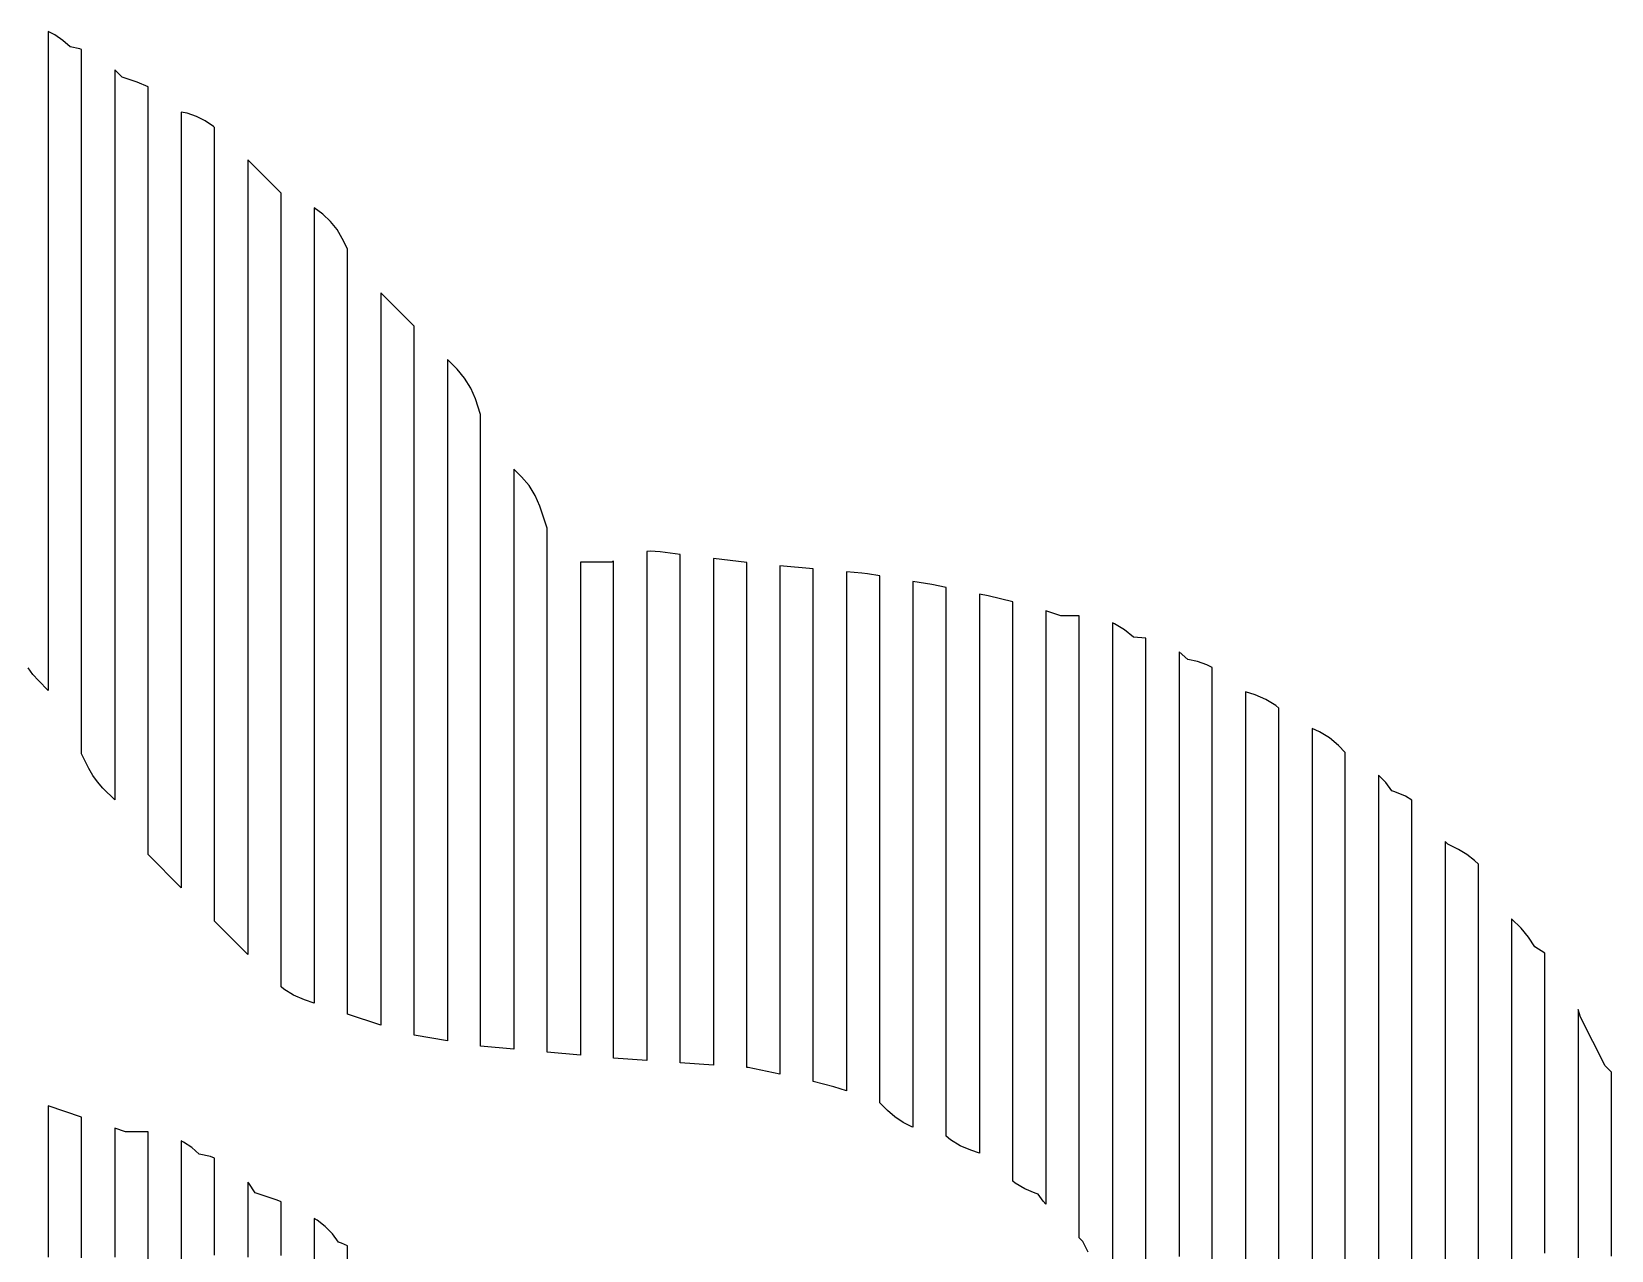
# Model space of a CAD drawing. Header units: millimetres. Extents: x -6 to 1890, y -8 to 898.
# Drawn here: x 1299.6 to 1489.6, y 435.6 to 582.2 of the extents above; entities that cross this region are included whole.
import ezdxf

# ---------------------------------------------------------------- set-up
doc = ezdxf.new("R2010")
doc.units = ezdxf.units.MM
doc.layers.add('PASSADAS_COMPLETAS', color=1, linetype='CONTINUOUS')
doc.layers.add('PECAS_2D', color=3, linetype='CONTINUOUS')

msp = doc.modelspace()

# ---------------------------------------------------------------- linework, layer by layer
at = {"layer": 'PASSADAS_COMPLETAS'}
for points in [[(1426.657, 435.416), (1426.025, 436.681), (1425.578, 437.127), (1425.578, 444.865), (1425.578, 446.155), (1425.578, 447.444), (1425.578, 448.734), (1425.578, 450.023), (1425.578, 451.313), (1425.578, 452.603), (1425.578, 490.001), (1425.578, 491.29), (1425.578, 492.58), (1425.578, 493.87), (1425.578, 495.159), (1425.578, 496.449), (1425.578, 497.738), (1425.578, 499.028), (1425.578, 500.318), (1425.578, 501.607), (1425.578, 502.897), (1425.578, 504.186), (1425.578, 505.476), (1425.578, 506.766), (1425.578, 511.924), (1423.347, 511.924), (1421.578, 512.514), (1421.578, 508.622), (1421.578, 507.325), (1421.578, 506.027), (1421.578, 504.73), (1421.578, 503.433), (1421.578, 502.135), (1421.578, 500.838), (1421.578, 499.541), (1421.578, 498.244), (1421.578, 496.947), (1421.578, 495.649), (1421.578, 494.352), (1421.578, 493.055), (1421.578, 491.757), (1421.578, 490.46), (1421.578, 455.434), (1421.578, 454.137), (1421.578, 452.84), (1421.578, 451.543), (1421.578, 450.245), (1421.578, 448.948), (1421.578, 447.651), (1421.578, 441.165), (1421.231, 441.552), (1420.65, 442.365), (1420.285, 442.487), (1419.038, 443.008), (1417.863, 443.722), (1417.578, 443.961), (1417.578, 450.409), (1417.578, 451.699), (1417.578, 452.988), (1417.578, 454.278), (1417.578, 455.567), (1417.578, 456.857), (1417.578, 492.966), (1417.578, 494.256), (1417.578, 495.546), (1417.578, 496.835), (1417.578, 498.125), (1417.578, 499.414), (1417.578, 500.704), (1417.578, 501.994), (1417.578, 503.283), (1417.578, 504.573), (1417.578, 505.862), (1417.578, 507.152), (1417.578, 508.442), (1417.578, 509.731), (1417.578, 513.6), (1414.606, 514.333), (1413.578, 514.538), (1413.578, 510.659), (1413.578, 509.367), (1413.578, 508.074), (1413.578, 506.781), (1413.578, 505.488), (1413.578, 504.195), (1413.578, 502.902), (1413.578, 501.609), (1413.578, 500.316), (1413.578, 499.023), (1413.578, 497.73), (1413.578, 496.438), (1413.578, 495.145), (1413.578, 493.852), (1413.578, 460.236), (1413.578, 457.651), (1413.578, 456.358), (1413.578, 455.065), (1413.578, 453.772), (1413.578, 452.479), (1413.578, 447.307), (1412.529, 447.657), (1411.271, 448.184), (1410.099, 448.898), (1409.578, 449.335), (1409.578, 453.218), (1409.578, 454.512), (1409.578, 455.806), (1409.578, 457.1), (1409.578, 458.394), (1409.578, 460.983), (1409.578, 494.631), (1409.578, 495.926), (1409.578, 497.22), (1409.578, 498.514), (1409.578, 499.808), (1409.578, 501.102), (1409.578, 502.396), (1409.578, 503.691), (1409.578, 504.985), (1409.578, 506.279), (1409.578, 507.573), (1409.578, 508.867), (1409.578, 510.161), (1409.578, 511.456), (1409.578, 515.338), (1407.855, 515.678), (1405.578, 516.057), (1405.578, 512.197), (1405.578, 510.91), (1405.578, 509.623), (1405.578, 508.336), (1405.578, 507.05), (1405.578, 505.763), (1405.578, 504.476), (1405.578, 503.189), (1405.578, 501.902), (1405.578, 500.615), (1405.578, 499.328), (1405.578, 498.042), (1405.578, 496.755), (1405.578, 495.468), (1405.578, 462.01), (1405.578, 460.723), (1405.578, 459.436), (1405.578, 458.15), (1405.578, 456.863), (1405.578, 455.576), (1405.578, 450.428), (1405.461, 450.468), (1404.382, 451.001), (1403.391, 451.666), (1402.509, 452.441), (1401.578, 453.372), (1401.578, 457.25), (1401.578, 458.543), (1401.578, 459.836), (1401.578, 461.129), (1401.578, 462.422), (1401.578, 463.715), (1401.578, 496.038), (1401.578, 497.331), (1401.578, 498.623), (1401.578, 499.916), (1401.578, 501.209), (1401.578, 502.502), (1401.578, 503.795), (1401.578, 505.088), (1401.578, 506.381), (1401.578, 507.674), (1401.578, 508.967), (1401.578, 510.26), (1401.578, 511.552), (1401.578, 512.845), (1401.578, 516.724), (1400.099, 516.971), (1399.427, 517.057), (1397.578, 517.225), (1397.578, 513.323), (1397.578, 512.023), (1397.578, 510.722), (1397.578, 509.421), (1397.578, 508.121), (1397.578, 506.82), (1397.578, 505.52), (1397.578, 504.219), (1397.578, 502.918), (1397.578, 501.618), (1397.578, 500.317), (1397.578, 499.016), (1397.578, 497.716), (1397.578, 465.2), (1397.578, 463.899), (1397.578, 462.599), (1397.578, 461.298), (1397.578, 459.998), (1397.578, 458.697), (1397.578, 454.795), (1396.057, 455.302), (1393.578, 455.922), (1393.578, 459.776), (1393.578, 461.061), (1393.578, 462.345), (1393.578, 463.63), (1393.578, 464.915), (1393.578, 466.2), (1393.578, 497.033), (1393.578, 498.318), (1393.578, 499.603), (1393.578, 500.887), (1393.578, 502.172), (1393.578, 503.457), (1393.578, 504.741), (1393.578, 506.026), (1393.578, 507.311), (1393.578, 508.596), (1393.578, 509.88), (1393.578, 511.165), (1393.578, 512.45), (1393.578, 513.735), (1393.578, 517.589), (1389.578, 517.952), (1389.578, 514.051), (1389.578, 512.75), (1389.578, 511.45), (1389.578, 510.149), (1389.578, 508.849), (1389.578, 507.548), (1389.578, 506.248), (1389.578, 504.947), (1389.578, 503.647), (1389.578, 502.346), (1389.578, 501.046), (1389.578, 499.745), (1389.578, 498.445), (1389.578, 497.144), (1389.578, 465.932), (1389.578, 464.632), (1389.578, 463.331), (1389.578, 462.031), (1389.578, 460.73), (1389.578, 456.829), (1385.748, 457.595), (1385.578, 457.607), (1385.578, 461.482), (1385.578, 462.774), (1385.578, 464.065), (1385.578, 465.357), (1385.578, 466.649), (1385.578, 467.941), (1385.578, 498.941), (1385.578, 500.233), (1385.578, 501.524), (1385.578, 502.816), (1385.578, 504.108), (1385.578, 505.399), (1385.578, 506.691), (1385.578, 507.983), (1385.578, 509.274), (1385.578, 510.566), (1385.578, 511.858), (1385.578, 513.149), (1385.578, 514.441), (1385.578, 518.316), (1381.578, 518.809), (1381.578, 513.624), (1381.578, 512.328), (1381.578, 511.032), (1381.578, 509.736), (1381.578, 508.44), (1381.578, 507.144), (1381.578, 505.848), (1381.578, 504.552), (1381.578, 503.256), (1381.578, 501.96), (1381.578, 500.663), (1381.578, 499.367), (1381.578, 468.261), (1381.578, 466.965), (1381.578, 465.669), (1381.578, 464.373), (1381.578, 463.077), (1381.578, 461.781), (1381.578, 457.893), (1377.578, 458.179), (1377.578, 462.08), (1377.578, 463.381), (1377.578, 464.682), (1377.578, 465.982), (1377.578, 467.283), (1377.578, 498.498), (1377.578, 499.799), (1377.578, 501.1), (1377.578, 502.4), (1377.578, 503.701), (1377.578, 505.002), (1377.578, 506.302), (1377.578, 507.603), (1377.578, 508.904), (1377.578, 510.204), (1377.578, 511.505), (1377.578, 512.805), (1377.578, 514.106), (1377.578, 519.309), (1375.172, 519.609), (1373.977, 519.679), (1373.578, 519.65), (1373.578, 514.443), (1373.578, 513.141), (1373.578, 511.839), (1373.578, 510.537), (1373.578, 509.235), (1373.578, 507.933), (1373.578, 506.632), (1373.578, 505.33), (1373.578, 504.028), (1373.578, 502.726), (1373.578, 501.424), (1373.578, 500.123), (1373.578, 498.821), (1373.578, 467.577), (1373.578, 466.275), (1373.578, 464.973), (1373.578, 463.672), (1373.578, 462.37), (1373.578, 461.068), (1373.578, 458.464), (1369.578, 458.75), (1369.578, 461.348), (1369.578, 462.646), (1369.578, 463.945), (1369.578, 465.244), (1369.578, 466.543), (1369.578, 469.14), (1369.578, 499.013), (1369.578, 500.311), (1369.578, 501.61), (1369.578, 502.909), (1369.578, 504.208), (1369.578, 505.507), (1369.578, 506.805), (1369.578, 508.104), (1369.578, 509.403), (1369.578, 510.702), (1369.578, 512), (1369.578, 513.299), (1369.578, 514.598), (1369.578, 518.495), (1369.368, 518.387), (1365.578, 518.387), (1365.578, 514.52), (1365.578, 513.23), (1365.578, 511.941), (1365.578, 510.652), (1365.578, 509.363), (1365.578, 508.074), (1365.578, 506.785), (1365.578, 505.495), (1365.578, 504.206), (1365.578, 502.917), (1365.578, 501.628), (1365.578, 500.339), (1365.578, 499.05), (1365.578, 469.399), (1365.578, 468.11), (1365.578, 466.82), (1365.578, 465.531), (1365.578, 464.242), (1365.578, 462.953), (1365.578, 459.086), (1361.578, 459.449), (1361.578, 463.307), (1361.578, 464.593), (1361.578, 465.879), (1361.578, 467.165), (1361.578, 468.451), (1361.578, 499.315), (1361.578, 500.601), (1361.578, 501.887), (1361.578, 503.173), (1361.578, 504.459), (1361.578, 505.745), (1361.578, 507.031), (1361.578, 508.317), (1361.578, 509.603), (1361.578, 510.889), (1361.578, 512.175), (1361.578, 513.461), (1361.578, 514.747), (1361.578, 522.463), (1360.702, 525.091), (1360.157, 526.383), (1359.416, 527.583), (1358.504, 528.648), (1357.578, 529.573), (1357.578, 521.822), (1357.578, 520.53), (1357.578, 519.239), (1357.578, 517.947), (1357.578, 516.655), (1357.578, 515.363), (1357.578, 514.071), (1357.578, 512.779), (1357.578, 510.195), (1357.578, 506.32), (1357.578, 505.028), (1357.578, 503.736), (1357.578, 502.444), (1357.578, 501.152), (1357.578, 499.861), (1357.578, 498.569), (1357.578, 468.856), (1357.578, 467.564), (1357.578, 466.272), (1357.578, 464.98), (1357.578, 463.688), (1357.578, 462.397), (1357.578, 459.813), (1353.578, 460.186), (1353.578, 464.047), (1353.578, 465.334), (1353.578, 466.621), (1353.578, 467.908), (1353.578, 469.195), (1353.578, 470.482), (1353.578, 503.946), (1353.578, 505.233), (1353.578, 506.52), (1353.578, 507.807), (1353.578, 509.094), (1353.578, 510.381), (1353.578, 511.668), (1353.578, 512.955), (1353.578, 514.242), (1353.578, 515.529), (1353.578, 516.816), (1353.578, 518.103), (1353.578, 519.39), (1353.578, 520.677), (1353.578, 521.964), (1353.578, 523.251), (1353.578, 524.538), (1353.578, 525.825), (1353.578, 527.112), (1353.578, 528.4), (1353.578, 529.687), (1353.578, 536.122), (1352.946, 538.017), (1352.402, 539.309), (1351.66, 540.509), (1350.748, 541.574), (1349.578, 542.744), (1349.578, 536.243), (1349.578, 534.943), (1349.578, 533.643), (1349.578, 532.343), (1349.578, 531.043), (1349.578, 529.743), (1349.578, 528.443), (1349.578, 527.143), (1349.578, 525.842), (1349.578, 524.542), (1349.578, 523.242), (1349.578, 521.942), (1349.578, 520.642), (1349.578, 519.342), (1349.578, 518.042), (1349.578, 516.742), (1349.578, 515.441), (1349.578, 514.141), (1349.578, 512.841), (1349.578, 511.541), (1349.578, 469.937), (1349.578, 468.637), (1349.578, 467.337), (1349.578, 466.037), (1349.578, 464.737), (1349.578, 460.837), (1345.578, 461.503), (1345.578, 465.378), (1345.578, 466.669), (1345.578, 467.961), (1345.578, 469.252), (1345.578, 470.544), (1345.578, 471.835), (1345.578, 518.33), (1345.578, 519.622), (1345.578, 520.913), (1345.578, 522.205), (1345.578, 524.788), (1345.578, 526.079), (1345.578, 527.371), (1345.578, 528.663), (1345.578, 529.954), (1345.578, 531.246), (1345.578, 532.537), (1345.578, 533.829), (1345.578, 535.12), (1345.578, 536.412), (1345.578, 537.703), (1345.578, 538.995), (1345.578, 540.286), (1345.578, 541.578), (1345.578, 546.744), (1341.578, 550.744), (1341.578, 546.859), (1341.578, 545.564), (1341.578, 544.269), (1341.578, 542.974), (1341.578, 541.68), (1341.578, 540.385), (1341.578, 539.09), (1341.578, 537.795), (1341.578, 536.5), (1341.578, 535.205), (1341.578, 533.91), (1341.578, 532.615), (1341.578, 531.32), (1341.578, 530.025), (1341.578, 528.73), (1341.578, 527.435), (1341.578, 526.141), (1341.578, 524.846), (1341.578, 473.049), (1341.578, 471.754), (1341.578, 470.459), (1341.578, 469.165), (1341.578, 467.87), (1341.578, 466.575), (1341.578, 462.69), (1337.578, 464.023), (1337.578, 467.911), (1337.578, 469.207), (1337.578, 470.503), (1337.578, 471.799), (1337.578, 473.095), (1337.578, 474.391), (1337.578, 475.687), (1337.578, 531.413), (1337.578, 532.709), (1337.578, 534.005), (1337.578, 535.301), (1337.578, 536.597), (1337.578, 537.893), (1337.578, 539.189), (1337.578, 540.485), (1337.578, 541.781), (1337.578, 543.077), (1337.578, 544.373), (1337.578, 545.669), (1337.578, 546.965), (1337.578, 548.261), (1337.578, 549.557), (1337.578, 550.853), (1337.578, 556.036), (1336.941, 557.305), (1336.32, 558.362), (1335.543, 559.348), (1334.624, 560.23), (1333.578, 560.981), (1333.578, 554.52), (1333.578, 553.228), (1333.578, 551.936), (1333.578, 550.643), (1333.578, 549.351), (1333.578, 548.059), (1333.578, 546.767), (1333.578, 545.474), (1333.578, 544.182), (1333.578, 542.89), (1333.578, 541.598), (1333.578, 540.306), (1333.578, 539.013), (1333.578, 537.721), (1333.578, 536.429), (1333.578, 535.137), (1333.578, 478.279), (1333.578, 476.987), (1333.578, 475.694), (1333.578, 474.402), (1333.578, 473.11), (1333.578, 471.818), (1333.578, 470.526), (1333.578, 465.357), (1332.387, 465.754), (1331.095, 466.298), (1329.895, 467.04), (1329.578, 467.311), (1329.578, 473.76), (1329.578, 475.049), (1329.578, 476.339), (1329.578, 477.629), (1329.578, 478.918), (1329.578, 480.208), (1329.578, 481.497), (1329.578, 540.82), (1329.578, 542.11), (1329.578, 543.399), (1329.578, 544.689), (1329.578, 545.979), (1329.578, 547.268), (1329.578, 548.558), (1329.578, 549.848), (1329.578, 551.137), (1329.578, 552.427), (1329.578, 553.716), (1329.578, 555.006), (1329.578, 556.296), (1329.578, 557.585), (1329.578, 558.875), (1329.578, 562.744), (1325.578, 566.744), (1325.578, 561.58), (1325.578, 560.289), (1325.578, 558.997), (1325.578, 557.706), (1325.578, 556.415), (1325.578, 555.124), (1325.578, 553.833), (1325.578, 552.542), (1325.578, 551.251), (1325.578, 549.96), (1325.578, 548.669), (1325.578, 547.378), (1325.578, 546.087), (1325.578, 544.796), (1325.578, 485.406), (1325.578, 484.115), (1325.578, 482.824), (1325.578, 481.533), (1325.578, 480.242), (1325.578, 478.951), (1325.578, 477.66), (1325.578, 471.204), (1321.578, 475.204), (1321.578, 481.654), (1321.578, 482.944), (1321.578, 484.233), (1321.578, 485.523), (1321.578, 486.813), (1321.578, 488.103), (1321.578, 489.393), (1321.578, 490.683), (1321.578, 546.148), (1321.578, 547.438), (1321.578, 548.728), (1321.578, 550.018), (1321.578, 551.307), (1321.578, 552.597), (1321.578, 553.887), (1321.578, 555.177), (1321.578, 556.467), (1321.578, 557.757), (1321.578, 559.047), (1321.578, 560.337), (1321.578, 561.626), (1321.578, 562.916), (1321.578, 564.206), (1321.578, 565.496), (1321.578, 570.656), (1321.437, 570.78), (1320.46, 571.438), (1319.402, 571.966), (1318.289, 572.351), (1317.578, 572.498), (1317.578, 567.315), (1317.578, 566.02), (1317.578, 564.724), (1317.578, 563.428), (1317.578, 562.132), (1317.578, 560.837), (1317.578, 559.541), (1317.578, 558.245), (1317.578, 556.949), (1317.578, 555.654), (1317.578, 554.358), (1317.578, 553.062), (1317.578, 551.766), (1317.578, 550.471), (1317.578, 497.345), (1317.578, 496.049), (1317.578, 493.457), (1317.578, 492.162), (1317.578, 489.57), (1317.578, 488.274), (1317.578, 486.979), (1317.578, 479.204), (1313.578, 483.204), (1313.578, 493.609), (1313.578, 494.909), (1313.578, 496.21), (1313.578, 497.511), (1313.578, 498.811), (1313.578, 500.112), (1313.578, 501.412), (1313.578, 502.713), (1313.578, 504.013), (1313.578, 553.435), (1313.578, 554.736), (1313.578, 556.036), (1313.578, 557.337), (1313.578, 558.637), (1313.578, 559.938), (1313.578, 561.239), (1313.578, 562.539), (1313.578, 563.84), (1313.578, 565.14), (1313.578, 566.441), (1313.578, 567.741), (1313.578, 569.042), (1313.578, 570.343), (1313.578, 575.545), (1312.29, 576.088), (1310.451, 576.701), (1309.578, 577.573), (1309.578, 572.41), (1309.578, 571.119), (1309.578, 569.828), (1309.578, 568.537), (1309.578, 567.246), (1309.578, 565.955), (1309.578, 564.664), (1309.578, 563.373), (1309.578, 562.082), (1309.578, 560.791), (1309.578, 559.5), (1309.578, 558.209), (1309.578, 556.918), (1309.578, 511.735), (1309.578, 509.154), (1309.578, 507.863), (1309.578, 506.572), (1309.578, 505.281), (1309.578, 503.99), (1309.578, 502.699), (1309.578, 501.408), (1309.578, 500.117), (1309.578, 489.789), (1308.149, 491.219), (1307.497, 491.944), (1306.926, 492.737), (1306.444, 493.584), (1305.578, 495.316), (1305.578, 505.742), (1305.578, 507.046), (1305.578, 508.349), (1305.578, 509.652), (1305.578, 510.956), (1305.578, 512.259), (1305.578, 513.562), (1305.578, 514.866), (1305.578, 559.179), (1305.578, 560.482), (1305.578, 561.786), (1305.578, 563.089), (1305.578, 564.392), (1305.578, 565.695), (1305.578, 566.999), (1305.578, 568.302), (1305.578, 569.605), (1305.578, 570.909), (1305.578, 572.212), (1305.578, 573.515), (1305.578, 574.819), (1305.578, 580.032), (1305.362, 580.107), (1304.214, 580.352), (1303.341, 581.12), (1302.364, 581.779), (1301.578, 582.171), (1301.578, 576.976), (1301.578, 575.678), (1301.578, 574.379), (1301.578, 573.081), (1301.578, 571.782), (1301.578, 570.484), (1301.578, 569.185), (1301.578, 567.887), (1301.578, 566.588), (1301.578, 565.29), (1301.578, 563.991), (1301.578, 562.693), (1301.578, 521.139), (1301.578, 519.841), (1301.578, 518.542), (1301.578, 517.244), (1301.578, 515.945), (1301.578, 514.647), (1301.578, 513.348), (1301.578, 512.05), (1301.578, 502.96), (1300.393, 504.145), (1299.742, 504.87), (1299.17, 505.663)], [(1433.578, 424.159), (1433.578, 435.76), (1433.578, 437.049), (1433.578, 438.338), (1433.578, 439.627), (1433.578, 440.916), (1433.578, 442.205), (1433.578, 443.494), (1433.578, 444.783), (1433.578, 446.072), (1433.578, 486.031), (1433.578, 487.32), (1433.578, 488.609), (1433.578, 489.898), (1433.578, 491.187), (1433.578, 492.476), (1433.578, 493.765), (1433.578, 495.054), (1433.578, 496.343), (1433.578, 497.632), (1433.578, 498.921), (1433.578, 500.21), (1433.578, 501.499), (1433.578, 502.788), (1433.578, 504.077), (1433.578, 509.233), (1432.101, 509.339), (1431.036, 510.229), (1429.826, 510.959), (1429.578, 511.06), (1429.578, 505.865), (1429.578, 504.566), (1429.578, 503.267), (1429.578, 501.968), (1429.578, 500.67), (1429.578, 499.371), (1429.578, 498.072), (1429.578, 496.773), (1429.578, 495.475), (1429.578, 494.176), (1429.578, 492.877), (1429.578, 491.578), (1429.578, 490.28), (1429.578, 487.682), (1429.578, 450.018), (1429.578, 448.719), (1429.578, 447.42), (1429.578, 446.121), (1429.578, 444.822), (1429.578, 443.524), (1429.578, 442.225), (1429.578, 440.926), (1429.578, 431.835)], [(1441.578, 434.416), (1441.578, 437.009), (1441.578, 481.08), (1441.578, 482.376), (1441.578, 483.672), (1441.578, 484.969), (1441.578, 486.265), (1441.578, 487.561), (1441.578, 488.857), (1441.578, 490.153), (1441.578, 491.45), (1441.578, 492.746), (1441.578, 494.042), (1441.578, 495.338), (1441.578, 496.634), (1441.578, 497.931), (1441.578, 499.227), (1441.578, 500.523), (1441.578, 505.708), (1440.907, 506.043), (1439.794, 506.428), (1438.645, 506.673), (1437.578, 507.587), (1437.578, 502.394), (1437.578, 501.096), (1437.578, 499.798), (1437.578, 498.499), (1437.578, 497.201), (1437.578, 495.903), (1437.578, 494.605), (1437.578, 493.307), (1437.578, 492.008), (1437.578, 490.71), (1437.578, 489.412), (1437.578, 488.114), (1437.578, 486.816), (1437.578, 485.517), (1437.578, 484.219), (1437.578, 482.921), (1437.578, 438.782), (1437.578, 437.484), (1437.578, 436.186), (1437.578, 434.887)], [(1449.578, 409.296), (1449.578, 475.032), (1449.578, 476.321), (1449.578, 477.61), (1449.578, 478.899), (1449.578, 480.188), (1449.578, 481.477), (1449.578, 482.766), (1449.578, 484.055), (1449.578, 485.343), (1449.578, 486.632), (1449.578, 487.921), (1449.578, 489.21), (1449.578, 490.499), (1449.578, 491.788), (1449.578, 493.077), (1449.578, 494.366), (1449.578, 495.655), (1449.578, 500.811), (1449.214, 501.123), (1448.014, 501.864), (1446.722, 502.409), (1445.578, 502.79), (1445.578, 497.61), (1445.578, 495.021), (1445.578, 493.726), (1445.578, 492.431), (1445.578, 491.136), (1445.578, 489.841), (1445.578, 488.546), (1445.578, 487.251), (1445.578, 484.662), (1445.578, 483.367), (1445.578, 482.072), (1445.578, 480.777), (1445.578, 479.482), (1445.578, 478.187), (1445.578, 425.097)], [(1457.578, 389.6), (1457.578, 468.377), (1457.578, 469.668), (1457.578, 470.96), (1457.578, 472.251), (1457.578, 473.542), (1457.578, 474.834), (1457.578, 476.125), (1457.578, 477.417), (1457.578, 478.708), (1457.578, 480), (1457.578, 481.291), (1457.578, 482.582), (1457.578, 483.874), (1457.578, 485.165), (1457.578, 486.457), (1457.578, 487.748), (1457.578, 489.039), (1457.578, 490.331), (1457.578, 495.497), (1456.742, 496.333), (1455.677, 497.245), (1454.477, 497.986), (1453.578, 498.365), (1453.578, 493.193), (1453.578, 491.9), (1453.578, 490.607), (1453.578, 489.313), (1453.578, 488.02), (1453.578, 486.727), (1453.578, 485.434), (1453.578, 484.141), (1453.578, 482.848), (1453.578, 481.555), (1453.578, 480.262), (1453.578, 478.968), (1453.578, 477.675), (1453.578, 476.382), (1453.578, 475.089), (1453.578, 473.796), (1453.578, 472.503), (1453.578, 471.21), (1453.578, 397.502)], [(1465.578, 381.002), (1465.578, 459.98), (1465.578, 461.275), (1465.578, 462.57), (1465.578, 463.865), (1465.578, 465.159), (1465.578, 466.454), (1465.578, 467.749), (1465.578, 469.044), (1465.578, 470.338), (1465.578, 471.633), (1465.578, 472.928), (1465.578, 474.223), (1465.578, 475.517), (1465.578, 476.812), (1465.578, 478.107), (1465.578, 479.401), (1465.578, 480.696), (1465.578, 481.991), (1465.578, 483.286), (1465.578, 489.759), (1464.825, 490.227), (1463.526, 490.775), (1463.161, 490.897), (1462.436, 491.885), (1461.578, 492.772), (1461.578, 487.609), (1461.578, 486.318), (1461.578, 485.027), (1461.578, 483.737), (1461.578, 482.446), (1461.578, 481.155), (1461.578, 479.864), (1461.578, 478.573), (1461.578, 477.283), (1461.578, 475.992), (1461.578, 474.701), (1461.578, 473.41), (1461.578, 472.119), (1461.578, 470.828), (1461.578, 469.538), (1461.578, 468.247), (1461.578, 466.956), (1461.578, 465.665), (1461.578, 464.374), (1461.578, 384.343)], [(1473.578, 377.019), (1473.578, 448.339), (1473.578, 449.636), (1473.578, 450.933), (1473.578, 452.23), (1473.578, 453.526), (1473.578, 454.823), (1473.578, 456.12), (1473.578, 457.417), (1473.578, 458.713), (1473.578, 460.01), (1473.578, 461.307), (1473.578, 462.604), (1473.578, 463.9), (1473.578, 465.197), (1473.578, 466.494), (1473.578, 467.791), (1473.578, 469.087), (1473.578, 470.384), (1473.578, 471.681), (1473.578, 472.978), (1473.578, 474.274), (1473.578, 475.571), (1473.578, 482.055), (1473.115, 482.518), (1472.184, 483.234), (1471.181, 483.818), (1469.917, 484.451), (1469.578, 484.789), (1469.578, 479.632), (1469.578, 478.343), (1469.578, 477.053), (1469.578, 475.764), (1469.578, 474.475), (1469.578, 473.185), (1469.578, 471.896), (1469.578, 470.607), (1469.578, 469.318), (1469.578, 468.028), (1469.578, 466.739), (1469.578, 465.45), (1469.578, 464.16), (1469.578, 462.871), (1469.578, 461.582), (1469.578, 460.293), (1469.578, 459.003), (1469.578, 457.714), (1469.578, 456.425), (1469.578, 455.135), (1469.578, 379.067)], [(1481.578, 435.284), (1481.578, 436.573), (1481.578, 437.861), (1481.578, 439.149), (1481.578, 440.437), (1481.578, 441.725), (1481.578, 443.013), (1481.578, 444.301), (1481.578, 445.589), (1481.578, 446.877), (1481.578, 448.165), (1481.578, 449.453), (1481.578, 450.742), (1481.578, 452.03), (1481.578, 453.318), (1481.578, 454.606), (1481.578, 455.894), (1481.578, 457.182), (1481.578, 458.47), (1481.578, 459.758), (1481.578, 461.046), (1481.578, 462.334), (1481.578, 463.622), (1481.578, 471.351), (1480.356, 472.12), (1479.622, 473.302), (1478.716, 474.358), (1477.578, 475.497), (1477.578, 470.332), (1477.578, 469.041), (1477.578, 467.75), (1477.578, 466.459), (1477.578, 465.168), (1477.578, 463.877), (1477.578, 462.585), (1477.578, 461.294), (1477.578, 460.003), (1477.578, 458.712), (1477.578, 457.421), (1477.578, 456.13), (1477.578, 454.839), (1477.578, 453.548), (1477.578, 452.257), (1477.578, 450.966), (1477.578, 449.674), (1477.578, 448.383), (1477.578, 447.092), (1477.578, 445.801), (1477.578, 444.51), (1477.578, 443.219), (1477.578, 441.928), (1477.578, 440.637), (1477.578, 374.79)], [(1489.578, 434.932), (1489.578, 436.232), (1489.578, 437.532), (1489.578, 438.833), (1489.578, 440.133), (1489.578, 441.433), (1489.578, 442.733), (1489.578, 444.033), (1489.578, 445.333), (1489.578, 446.633), (1489.578, 457.034), (1488.809, 457.803), (1485.881, 463.659), (1485.578, 464.567), (1485.578, 456.786), (1485.578, 455.49), (1485.578, 454.193), (1485.578, 452.896), (1485.578, 451.599), (1485.578, 450.303), (1485.578, 449.006), (1485.578, 447.709), (1485.578, 446.413), (1485.578, 445.116), (1485.578, 443.819), (1485.578, 442.522), (1485.578, 441.226), (1485.578, 439.929), (1485.578, 438.632), (1485.578, 437.335), (1485.578, 436.039), (1485.578, 434.742)], [(1305.578, 434.745), (1305.578, 436.045), (1305.578, 437.346), (1305.578, 438.646), (1305.578, 439.946), (1305.578, 441.247), (1305.578, 442.547), (1305.578, 443.847), (1305.578, 445.148), (1305.578, 446.448), (1305.578, 447.748), (1305.578, 451.649), (1301.578, 452.983), (1301.578, 449.084), (1301.578, 447.785), (1301.578, 446.486), (1301.578, 445.186), (1301.578, 443.887), (1301.578, 442.587), (1301.578, 441.288), (1301.578, 439.989), (1301.578, 438.689), (1301.578, 437.39), (1301.578, 434.791)], [(1313.578, 433.066), (1313.578, 435.649), (1313.578, 436.941), (1313.578, 438.233), (1313.578, 439.525), (1313.578, 440.817), (1313.578, 442.109), (1313.578, 443.401), (1313.578, 444.693), (1313.578, 449.86), (1313.291, 449.879), (1310.89, 449.879), (1309.578, 450.316), (1309.578, 446.437), (1309.578, 445.144), (1309.578, 443.851), (1309.578, 442.558), (1309.578, 441.265), (1309.578, 439.972), (1309.578, 438.678), (1309.578, 437.385), (1309.578, 436.092), (1309.578, 434.799)], [(1321.578, 435.062), (1321.578, 436.357), (1321.578, 437.652), (1321.578, 438.946), (1321.578, 440.241), (1321.578, 446.715), (1321.088, 446.906), (1319.735, 447.204), (1318.853, 447.981), (1317.86, 448.648), (1317.578, 448.788), (1317.578, 442.282), (1317.578, 440.981), (1317.578, 439.68), (1317.578, 438.378), (1317.578, 437.077), (1317.578, 435.776), (1317.578, 434.475)], [(1329.578, 434.987), (1329.578, 436.281), (1329.578, 441.456), (1329.094, 441.656), (1326.459, 442.535), (1325.707, 443.698), (1325.578, 443.843), (1325.578, 438.682), (1325.578, 437.392), (1325.578, 436.102), (1325.578, 434.811)], [(1337.578, 429.711), (1337.578, 436.179), (1336.85, 436.486), (1336.485, 436.607), (1335.76, 437.595), (1334.9, 438.485), (1333.928, 439.249), (1333.578, 439.455), (1333.578, 433.017)]]:
    msp.add_lwpolyline(points, dxfattribs=at)
at = {"layer": 'PECAS_2D'}
for points in [[(1426.657, 435.416), (1426.025, 436.681), (1425.578, 437.127), (1425.578, 444.865), (1425.578, 446.155), (1425.578, 447.444), (1425.578, 448.734), (1425.578, 450.023), (1425.578, 451.313), (1425.578, 452.603), (1425.578, 490.001), (1425.578, 491.29), (1425.578, 492.58), (1425.578, 493.87), (1425.578, 495.159), (1425.578, 496.449), (1425.578, 497.738), (1425.578, 499.028), (1425.578, 500.318), (1425.578, 501.607), (1425.578, 502.897), (1425.578, 504.186), (1425.578, 505.476), (1425.578, 506.766), (1425.578, 511.924), (1423.347, 511.924), (1421.578, 512.514), (1421.578, 508.622), (1421.578, 507.325), (1421.578, 506.027), (1421.578, 504.73), (1421.578, 503.433), (1421.578, 502.135), (1421.578, 500.838), (1421.578, 499.541), (1421.578, 498.244), (1421.578, 496.947), (1421.578, 495.649), (1421.578, 494.352), (1421.578, 493.055), (1421.578, 491.757), (1421.578, 490.46), (1421.578, 455.434), (1421.578, 454.137), (1421.578, 452.84), (1421.578, 451.543), (1421.578, 450.245), (1421.578, 448.948), (1421.578, 447.651), (1421.578, 441.165), (1421.231, 441.552), (1420.65, 442.365), (1420.285, 442.487), (1419.038, 443.008), (1417.863, 443.722), (1417.578, 443.961), (1417.578, 450.409), (1417.578, 451.699), (1417.578, 452.988), (1417.578, 454.278), (1417.578, 455.567), (1417.578, 456.857), (1417.578, 492.966), (1417.578, 494.256), (1417.578, 495.546), (1417.578, 496.835), (1417.578, 498.125), (1417.578, 499.414), (1417.578, 500.704), (1417.578, 501.994), (1417.578, 503.283), (1417.578, 504.573), (1417.578, 505.862), (1417.578, 507.152), (1417.578, 508.442), (1417.578, 509.731), (1417.578, 513.6), (1414.606, 514.333), (1413.578, 514.538), (1413.578, 510.659), (1413.578, 509.367), (1413.578, 508.074), (1413.578, 506.781), (1413.578, 505.488), (1413.578, 504.195), (1413.578, 502.902), (1413.578, 501.609), (1413.578, 500.316), (1413.578, 499.023), (1413.578, 497.73), (1413.578, 496.438), (1413.578, 495.145), (1413.578, 493.852), (1413.578, 460.236), (1413.578, 457.651), (1413.578, 456.358), (1413.578, 455.065), (1413.578, 453.772), (1413.578, 452.479), (1413.578, 447.307), (1412.529, 447.657), (1411.271, 448.184), (1410.099, 448.898), (1409.578, 449.335), (1409.578, 453.218), (1409.578, 454.512), (1409.578, 455.806), (1409.578, 457.1), (1409.578, 458.394), (1409.578, 460.983), (1409.578, 494.631), (1409.578, 495.926), (1409.578, 497.22), (1409.578, 498.514), (1409.578, 499.808), (1409.578, 501.102), (1409.578, 502.396), (1409.578, 503.691), (1409.578, 504.985), (1409.578, 506.279), (1409.578, 507.573), (1409.578, 508.867), (1409.578, 510.161), (1409.578, 511.456), (1409.578, 515.338), (1407.855, 515.678), (1405.578, 516.057), (1405.578, 512.197), (1405.578, 510.91), (1405.578, 509.623), (1405.578, 508.336), (1405.578, 507.05), (1405.578, 505.763), (1405.578, 504.476), (1405.578, 503.189), (1405.578, 501.902), (1405.578, 500.615), (1405.578, 499.328), (1405.578, 498.042), (1405.578, 496.755), (1405.578, 495.468), (1405.578, 462.01), (1405.578, 460.723), (1405.578, 459.436), (1405.578, 458.15), (1405.578, 456.863), (1405.578, 455.576), (1405.578, 450.428), (1405.461, 450.468), (1404.382, 451.001), (1403.391, 451.666), (1402.509, 452.441), (1401.578, 453.372), (1401.578, 457.25), (1401.578, 458.543), (1401.578, 459.836), (1401.578, 461.129), (1401.578, 462.422), (1401.578, 463.715), (1401.578, 496.038), (1401.578, 497.331), (1401.578, 498.623), (1401.578, 499.916), (1401.578, 501.209), (1401.578, 502.502), (1401.578, 503.795), (1401.578, 505.088), (1401.578, 506.381), (1401.578, 507.674), (1401.578, 508.967), (1401.578, 510.26), (1401.578, 511.552), (1401.578, 512.845), (1401.578, 516.724), (1400.099, 516.971), (1399.427, 517.057), (1397.578, 517.225), (1397.578, 513.323), (1397.578, 512.023), (1397.578, 510.722), (1397.578, 509.421), (1397.578, 508.121), (1397.578, 506.82), (1397.578, 505.52), (1397.578, 504.219), (1397.578, 502.918), (1397.578, 501.618), (1397.578, 500.317), (1397.578, 499.016), (1397.578, 497.716), (1397.578, 465.2), (1397.578, 463.899), (1397.578, 462.599), (1397.578, 461.298), (1397.578, 459.998), (1397.578, 458.697), (1397.578, 454.795), (1396.057, 455.302), (1393.578, 455.922), (1393.578, 459.776), (1393.578, 461.061), (1393.578, 462.345), (1393.578, 463.63), (1393.578, 464.915), (1393.578, 466.2), (1393.578, 497.033), (1393.578, 498.318), (1393.578, 499.603), (1393.578, 500.887), (1393.578, 502.172), (1393.578, 503.457), (1393.578, 504.741), (1393.578, 506.026), (1393.578, 507.311), (1393.578, 508.596), (1393.578, 509.88), (1393.578, 511.165), (1393.578, 512.45), (1393.578, 513.735), (1393.578, 517.589), (1389.578, 517.952), (1389.578, 514.051), (1389.578, 512.75), (1389.578, 511.45), (1389.578, 510.149), (1389.578, 508.849), (1389.578, 507.548), (1389.578, 506.248), (1389.578, 504.947), (1389.578, 503.647), (1389.578, 502.346), (1389.578, 501.046), (1389.578, 499.745), (1389.578, 498.445), (1389.578, 497.144), (1389.578, 465.932), (1389.578, 464.632), (1389.578, 463.331), (1389.578, 462.031), (1389.578, 460.73), (1389.578, 456.829), (1385.748, 457.595), (1385.578, 457.607), (1385.578, 461.482), (1385.578, 462.774), (1385.578, 464.065), (1385.578, 465.357), (1385.578, 466.649), (1385.578, 467.941), (1385.578, 498.941), (1385.578, 500.233), (1385.578, 501.524), (1385.578, 502.816), (1385.578, 504.108), (1385.578, 505.399), (1385.578, 506.691), (1385.578, 507.983), (1385.578, 509.274), (1385.578, 510.566), (1385.578, 511.858), (1385.578, 513.149), (1385.578, 514.441), (1385.578, 518.316), (1381.578, 518.809), (1381.578, 513.624), (1381.578, 512.328), (1381.578, 511.032), (1381.578, 509.736), (1381.578, 508.44), (1381.578, 507.144), (1381.578, 505.848), (1381.578, 504.552), (1381.578, 503.256), (1381.578, 501.96), (1381.578, 500.663), (1381.578, 499.367), (1381.578, 468.261), (1381.578, 466.965), (1381.578, 465.669), (1381.578, 464.373), (1381.578, 463.077), (1381.578, 461.781), (1381.578, 457.893), (1377.578, 458.179), (1377.578, 462.08), (1377.578, 463.381), (1377.578, 464.682), (1377.578, 465.982), (1377.578, 467.283), (1377.578, 498.498), (1377.578, 499.799), (1377.578, 501.1), (1377.578, 502.4), (1377.578, 503.701), (1377.578, 505.002), (1377.578, 506.302), (1377.578, 507.603), (1377.578, 508.904), (1377.578, 510.204), (1377.578, 511.505), (1377.578, 512.805), (1377.578, 514.106), (1377.578, 519.309), (1375.172, 519.609), (1373.977, 519.679), (1373.578, 519.65), (1373.578, 514.443), (1373.578, 513.141), (1373.578, 511.839), (1373.578, 510.537), (1373.578, 509.235), (1373.578, 507.933), (1373.578, 506.632), (1373.578, 505.33), (1373.578, 504.028), (1373.578, 502.726), (1373.578, 501.424), (1373.578, 500.123), (1373.578, 498.821), (1373.578, 467.577), (1373.578, 466.275), (1373.578, 464.973), (1373.578, 463.672), (1373.578, 462.37), (1373.578, 461.068), (1373.578, 458.464), (1369.578, 458.75), (1369.578, 461.348), (1369.578, 462.646), (1369.578, 463.945), (1369.578, 465.244), (1369.578, 466.543), (1369.578, 469.14), (1369.578, 499.013), (1369.578, 500.311), (1369.578, 501.61), (1369.578, 502.909), (1369.578, 504.208), (1369.578, 505.507), (1369.578, 506.805), (1369.578, 508.104), (1369.578, 509.403), (1369.578, 510.702), (1369.578, 512), (1369.578, 513.299), (1369.578, 514.598), (1369.578, 518.495), (1369.368, 518.387), (1365.578, 518.387), (1365.578, 514.52), (1365.578, 513.23), (1365.578, 511.941), (1365.578, 510.652), (1365.578, 509.363), (1365.578, 508.074), (1365.578, 506.785), (1365.578, 505.495), (1365.578, 504.206), (1365.578, 502.917), (1365.578, 501.628), (1365.578, 500.339), (1365.578, 499.05), (1365.578, 469.399), (1365.578, 468.11), (1365.578, 466.82), (1365.578, 465.531), (1365.578, 464.242), (1365.578, 462.953), (1365.578, 459.086), (1361.578, 459.449), (1361.578, 463.307), (1361.578, 464.593), (1361.578, 465.879), (1361.578, 467.165), (1361.578, 468.451), (1361.578, 499.315), (1361.578, 500.601), (1361.578, 501.887), (1361.578, 503.173), (1361.578, 504.459), (1361.578, 505.745), (1361.578, 507.031), (1361.578, 508.317), (1361.578, 509.603), (1361.578, 510.889), (1361.578, 512.175), (1361.578, 513.461), (1361.578, 514.747), (1361.578, 522.463), (1360.702, 525.091), (1360.157, 526.383), (1359.416, 527.583), (1358.504, 528.648), (1357.578, 529.573), (1357.578, 521.822), (1357.578, 520.53), (1357.578, 519.239), (1357.578, 517.947), (1357.578, 516.655), (1357.578, 515.363), (1357.578, 514.071), (1357.578, 512.779), (1357.578, 510.195), (1357.578, 506.32), (1357.578, 505.028), (1357.578, 503.736), (1357.578, 502.444), (1357.578, 501.152), (1357.578, 499.861), (1357.578, 498.569), (1357.578, 468.856), (1357.578, 467.564), (1357.578, 466.272), (1357.578, 464.98), (1357.578, 463.688), (1357.578, 462.397), (1357.578, 459.813), (1353.578, 460.186), (1353.578, 464.047), (1353.578, 465.334), (1353.578, 466.621), (1353.578, 467.908), (1353.578, 469.195), (1353.578, 470.482), (1353.578, 503.946), (1353.578, 505.233), (1353.578, 506.52), (1353.578, 507.807), (1353.578, 509.094), (1353.578, 510.381), (1353.578, 511.668), (1353.578, 512.955), (1353.578, 514.242), (1353.578, 515.529), (1353.578, 516.816), (1353.578, 518.103), (1353.578, 519.39), (1353.578, 520.677), (1353.578, 521.964), (1353.578, 523.251), (1353.578, 524.538), (1353.578, 525.825), (1353.578, 527.112), (1353.578, 528.4), (1353.578, 529.687), (1353.578, 536.122), (1352.946, 538.017), (1352.402, 539.309), (1351.66, 540.509), (1350.748, 541.574), (1349.578, 542.744), (1349.578, 536.243), (1349.578, 534.943), (1349.578, 533.643), (1349.578, 532.343), (1349.578, 531.043), (1349.578, 529.743), (1349.578, 528.443), (1349.578, 527.143), (1349.578, 525.842), (1349.578, 524.542), (1349.578, 523.242), (1349.578, 521.942), (1349.578, 520.642), (1349.578, 519.342), (1349.578, 518.042), (1349.578, 516.742), (1349.578, 515.441), (1349.578, 514.141), (1349.578, 512.841), (1349.578, 511.541), (1349.578, 469.937), (1349.578, 468.637), (1349.578, 467.337), (1349.578, 466.037), (1349.578, 464.737), (1349.578, 460.837), (1345.578, 461.503), (1345.578, 465.378), (1345.578, 466.669), (1345.578, 467.961), (1345.578, 469.252), (1345.578, 470.544), (1345.578, 471.835), (1345.578, 518.33), (1345.578, 519.622), (1345.578, 520.913), (1345.578, 522.205), (1345.578, 524.788), (1345.578, 526.079), (1345.578, 527.371), (1345.578, 528.663), (1345.578, 529.954), (1345.578, 531.246), (1345.578, 532.537), (1345.578, 533.829), (1345.578, 535.12), (1345.578, 536.412), (1345.578, 537.703), (1345.578, 538.995), (1345.578, 540.286), (1345.578, 541.578), (1345.578, 546.744), (1341.578, 550.744), (1341.578, 546.859), (1341.578, 545.564), (1341.578, 544.269), (1341.578, 542.974), (1341.578, 541.68), (1341.578, 540.385), (1341.578, 539.09), (1341.578, 537.795), (1341.578, 536.5), (1341.578, 535.205), (1341.578, 533.91), (1341.578, 532.615), (1341.578, 531.32), (1341.578, 530.025), (1341.578, 528.73), (1341.578, 527.435), (1341.578, 526.141), (1341.578, 524.846), (1341.578, 473.049), (1341.578, 471.754), (1341.578, 470.459), (1341.578, 469.165), (1341.578, 467.87), (1341.578, 466.575), (1341.578, 462.69), (1337.578, 464.023), (1337.578, 467.911), (1337.578, 469.207), (1337.578, 470.503), (1337.578, 471.799), (1337.578, 473.095), (1337.578, 474.391), (1337.578, 475.687), (1337.578, 531.413), (1337.578, 532.709), (1337.578, 534.005), (1337.578, 535.301), (1337.578, 536.597), (1337.578, 537.893), (1337.578, 539.189), (1337.578, 540.485), (1337.578, 541.781), (1337.578, 543.077), (1337.578, 544.373), (1337.578, 545.669), (1337.578, 546.965), (1337.578, 548.261), (1337.578, 549.557), (1337.578, 550.853), (1337.578, 556.036), (1336.941, 557.305), (1336.32, 558.362), (1335.543, 559.348), (1334.624, 560.23), (1333.578, 560.981), (1333.578, 554.52), (1333.578, 553.228), (1333.578, 551.936), (1333.578, 550.643), (1333.578, 549.351), (1333.578, 548.059), (1333.578, 546.767), (1333.578, 545.474), (1333.578, 544.182), (1333.578, 542.89), (1333.578, 541.598), (1333.578, 540.306), (1333.578, 539.013), (1333.578, 537.721), (1333.578, 536.429), (1333.578, 535.137), (1333.578, 478.279), (1333.578, 476.987), (1333.578, 475.694), (1333.578, 474.402), (1333.578, 473.11), (1333.578, 471.818), (1333.578, 470.526), (1333.578, 465.357), (1332.387, 465.754), (1331.095, 466.298), (1329.895, 467.04), (1329.578, 467.311), (1329.578, 473.76), (1329.578, 475.049), (1329.578, 476.339), (1329.578, 477.629), (1329.578, 478.918), (1329.578, 480.208), (1329.578, 481.497), (1329.578, 540.82), (1329.578, 542.11), (1329.578, 543.399), (1329.578, 544.689), (1329.578, 545.979), (1329.578, 547.268), (1329.578, 548.558), (1329.578, 549.848), (1329.578, 551.137), (1329.578, 552.427), (1329.578, 553.716), (1329.578, 555.006), (1329.578, 556.296), (1329.578, 557.585), (1329.578, 558.875), (1329.578, 562.744), (1325.578, 566.744), (1325.578, 561.58), (1325.578, 560.289), (1325.578, 558.997), (1325.578, 557.706), (1325.578, 556.415), (1325.578, 555.124), (1325.578, 553.833), (1325.578, 552.542), (1325.578, 551.251), (1325.578, 549.96), (1325.578, 548.669), (1325.578, 547.378), (1325.578, 546.087), (1325.578, 544.796), (1325.578, 485.406), (1325.578, 484.115), (1325.578, 482.824), (1325.578, 481.533), (1325.578, 480.242), (1325.578, 478.951), (1325.578, 477.66), (1325.578, 471.204), (1321.578, 475.204), (1321.578, 481.654), (1321.578, 482.944), (1321.578, 484.233), (1321.578, 485.523), (1321.578, 486.813), (1321.578, 488.103), (1321.578, 489.393), (1321.578, 490.683), (1321.578, 546.148), (1321.578, 547.438), (1321.578, 548.728), (1321.578, 550.018), (1321.578, 551.307), (1321.578, 552.597), (1321.578, 553.887), (1321.578, 555.177), (1321.578, 556.467), (1321.578, 557.757), (1321.578, 559.047), (1321.578, 560.337), (1321.578, 561.626), (1321.578, 562.916), (1321.578, 564.206), (1321.578, 565.496), (1321.578, 570.656), (1321.437, 570.78), (1320.46, 571.438), (1319.402, 571.966), (1318.289, 572.351), (1317.578, 572.498), (1317.578, 567.315), (1317.578, 566.02), (1317.578, 564.724), (1317.578, 563.428), (1317.578, 562.132), (1317.578, 560.837), (1317.578, 559.541), (1317.578, 558.245), (1317.578, 556.949), (1317.578, 555.654), (1317.578, 554.358), (1317.578, 553.062), (1317.578, 551.766), (1317.578, 550.471), (1317.578, 497.345), (1317.578, 496.049), (1317.578, 493.457), (1317.578, 492.162), (1317.578, 489.57), (1317.578, 488.274), (1317.578, 486.979), (1317.578, 479.204), (1313.578, 483.204), (1313.578, 493.609), (1313.578, 494.909), (1313.578, 496.21), (1313.578, 497.511), (1313.578, 498.811), (1313.578, 500.112), (1313.578, 501.412), (1313.578, 502.713), (1313.578, 504.013), (1313.578, 553.435), (1313.578, 554.736), (1313.578, 556.036), (1313.578, 557.337), (1313.578, 558.637), (1313.578, 559.938), (1313.578, 561.239), (1313.578, 562.539), (1313.578, 563.84), (1313.578, 565.14), (1313.578, 566.441), (1313.578, 567.741), (1313.578, 569.042), (1313.578, 570.343), (1313.578, 575.545), (1312.29, 576.088), (1310.451, 576.701), (1309.578, 577.573), (1309.578, 572.41), (1309.578, 571.119), (1309.578, 569.828), (1309.578, 568.537), (1309.578, 567.246), (1309.578, 565.955), (1309.578, 564.664), (1309.578, 563.373), (1309.578, 562.082), (1309.578, 560.791), (1309.578, 559.5), (1309.578, 558.209), (1309.578, 556.918), (1309.578, 511.735), (1309.578, 509.154), (1309.578, 507.863), (1309.578, 506.572), (1309.578, 505.281), (1309.578, 503.99), (1309.578, 502.699), (1309.578, 501.408), (1309.578, 500.117), (1309.578, 489.789), (1308.149, 491.219), (1307.497, 491.944), (1306.926, 492.737), (1306.444, 493.584), (1305.578, 495.316), (1305.578, 505.742), (1305.578, 507.046), (1305.578, 508.349), (1305.578, 509.652), (1305.578, 510.956), (1305.578, 512.259), (1305.578, 513.562), (1305.578, 514.866), (1305.578, 559.179), (1305.578, 560.482), (1305.578, 561.786), (1305.578, 563.089), (1305.578, 564.392), (1305.578, 565.695), (1305.578, 566.999), (1305.578, 568.302), (1305.578, 569.605), (1305.578, 570.909), (1305.578, 572.212), (1305.578, 573.515), (1305.578, 574.819), (1305.578, 580.032), (1305.362, 580.107), (1304.214, 580.352), (1303.341, 581.12), (1302.364, 581.779), (1301.578, 582.171), (1301.578, 576.976), (1301.578, 575.678), (1301.578, 574.379), (1301.578, 573.081), (1301.578, 571.782), (1301.578, 570.484), (1301.578, 569.185), (1301.578, 567.887), (1301.578, 566.588), (1301.578, 565.29), (1301.578, 563.991), (1301.578, 562.693), (1301.578, 521.139), (1301.578, 519.841), (1301.578, 518.542), (1301.578, 517.244), (1301.578, 515.945), (1301.578, 514.647), (1301.578, 513.348), (1301.578, 512.05), (1301.578, 502.96), (1300.393, 504.145), (1299.742, 504.87), (1299.17, 505.663)], [(1433.578, 424.159), (1433.578, 435.76), (1433.578, 437.049), (1433.578, 438.338), (1433.578, 439.627), (1433.578, 440.916), (1433.578, 442.205), (1433.578, 443.494), (1433.578, 444.783), (1433.578, 446.072), (1433.578, 486.031), (1433.578, 487.32), (1433.578, 488.609), (1433.578, 489.898), (1433.578, 491.187), (1433.578, 492.476), (1433.578, 493.765), (1433.578, 495.054), (1433.578, 496.343), (1433.578, 497.632), (1433.578, 498.921), (1433.578, 500.21), (1433.578, 501.499), (1433.578, 502.788), (1433.578, 504.077), (1433.578, 509.233), (1432.101, 509.339), (1431.036, 510.229), (1429.826, 510.959), (1429.578, 511.06), (1429.578, 505.865), (1429.578, 504.566), (1429.578, 503.267), (1429.578, 501.968), (1429.578, 500.67), (1429.578, 499.371), (1429.578, 498.072), (1429.578, 496.773), (1429.578, 495.475), (1429.578, 494.176), (1429.578, 492.877), (1429.578, 491.578), (1429.578, 490.28), (1429.578, 487.682), (1429.578, 450.018), (1429.578, 448.719), (1429.578, 447.42), (1429.578, 446.121), (1429.578, 444.822), (1429.578, 443.524), (1429.578, 442.225), (1429.578, 440.926), (1429.578, 431.835)], [(1441.578, 434.416), (1441.578, 437.009), (1441.578, 481.08), (1441.578, 482.376), (1441.578, 483.672), (1441.578, 484.969), (1441.578, 486.265), (1441.578, 487.561), (1441.578, 488.857), (1441.578, 490.153), (1441.578, 491.45), (1441.578, 492.746), (1441.578, 494.042), (1441.578, 495.338), (1441.578, 496.634), (1441.578, 497.931), (1441.578, 499.227), (1441.578, 500.523), (1441.578, 505.708), (1440.907, 506.043), (1439.794, 506.428), (1438.645, 506.673), (1437.578, 507.587), (1437.578, 502.394), (1437.578, 501.096), (1437.578, 499.798), (1437.578, 498.499), (1437.578, 497.201), (1437.578, 495.903), (1437.578, 494.605), (1437.578, 493.307), (1437.578, 492.008), (1437.578, 490.71), (1437.578, 489.412), (1437.578, 488.114), (1437.578, 486.816), (1437.578, 485.517), (1437.578, 484.219), (1437.578, 482.921), (1437.578, 438.782), (1437.578, 437.484), (1437.578, 436.186), (1437.578, 434.887)], [(1449.578, 409.296), (1449.578, 475.032), (1449.578, 476.321), (1449.578, 477.61), (1449.578, 478.899), (1449.578, 480.188), (1449.578, 481.477), (1449.578, 482.766), (1449.578, 484.055), (1449.578, 485.343), (1449.578, 486.632), (1449.578, 487.921), (1449.578, 489.21), (1449.578, 490.499), (1449.578, 491.788), (1449.578, 493.077), (1449.578, 494.366), (1449.578, 495.655), (1449.578, 500.811), (1449.214, 501.123), (1448.014, 501.864), (1446.722, 502.409), (1445.578, 502.79), (1445.578, 497.61), (1445.578, 495.021), (1445.578, 493.726), (1445.578, 492.431), (1445.578, 491.136), (1445.578, 489.841), (1445.578, 488.546), (1445.578, 487.251), (1445.578, 484.662), (1445.578, 483.367), (1445.578, 482.072), (1445.578, 480.777), (1445.578, 479.482), (1445.578, 478.187), (1445.578, 425.097)], [(1457.578, 389.6), (1457.578, 468.377), (1457.578, 469.668), (1457.578, 470.96), (1457.578, 472.251), (1457.578, 473.542), (1457.578, 474.834), (1457.578, 476.125), (1457.578, 477.417), (1457.578, 478.708), (1457.578, 480), (1457.578, 481.291), (1457.578, 482.582), (1457.578, 483.874), (1457.578, 485.165), (1457.578, 486.457), (1457.578, 487.748), (1457.578, 489.039), (1457.578, 490.331), (1457.578, 495.497), (1456.742, 496.333), (1455.677, 497.245), (1454.477, 497.986), (1453.578, 498.365), (1453.578, 493.193), (1453.578, 491.9), (1453.578, 490.607), (1453.578, 489.313), (1453.578, 488.02), (1453.578, 486.727), (1453.578, 485.434), (1453.578, 484.141), (1453.578, 482.848), (1453.578, 481.555), (1453.578, 480.262), (1453.578, 478.968), (1453.578, 477.675), (1453.578, 476.382), (1453.578, 475.089), (1453.578, 473.796), (1453.578, 472.503), (1453.578, 471.21), (1453.578, 397.502)], [(1465.578, 381.002), (1465.578, 459.98), (1465.578, 461.275), (1465.578, 462.57), (1465.578, 463.865), (1465.578, 465.159), (1465.578, 466.454), (1465.578, 467.749), (1465.578, 469.044), (1465.578, 470.338), (1465.578, 471.633), (1465.578, 472.928), (1465.578, 474.223), (1465.578, 475.517), (1465.578, 476.812), (1465.578, 478.107), (1465.578, 479.401), (1465.578, 480.696), (1465.578, 481.991), (1465.578, 483.286), (1465.578, 489.759), (1464.825, 490.227), (1463.526, 490.775), (1463.161, 490.897), (1462.436, 491.885), (1461.578, 492.772), (1461.578, 487.609), (1461.578, 486.318), (1461.578, 485.027), (1461.578, 483.737), (1461.578, 482.446), (1461.578, 481.155), (1461.578, 479.864), (1461.578, 478.573), (1461.578, 477.283), (1461.578, 475.992), (1461.578, 474.701), (1461.578, 473.41), (1461.578, 472.119), (1461.578, 470.828), (1461.578, 469.538), (1461.578, 468.247), (1461.578, 466.956), (1461.578, 465.665), (1461.578, 464.374), (1461.578, 384.343)], [(1473.578, 377.019), (1473.578, 448.339), (1473.578, 449.636), (1473.578, 450.933), (1473.578, 452.23), (1473.578, 453.526), (1473.578, 454.823), (1473.578, 456.12), (1473.578, 457.417), (1473.578, 458.713), (1473.578, 460.01), (1473.578, 461.307), (1473.578, 462.604), (1473.578, 463.9), (1473.578, 465.197), (1473.578, 466.494), (1473.578, 467.791), (1473.578, 469.087), (1473.578, 470.384), (1473.578, 471.681), (1473.578, 472.978), (1473.578, 474.274), (1473.578, 475.571), (1473.578, 482.055), (1473.115, 482.518), (1472.184, 483.234), (1471.181, 483.818), (1469.917, 484.451), (1469.578, 484.789), (1469.578, 479.632), (1469.578, 478.343), (1469.578, 477.053), (1469.578, 475.764), (1469.578, 474.475), (1469.578, 473.185), (1469.578, 471.896), (1469.578, 470.607), (1469.578, 469.318), (1469.578, 468.028), (1469.578, 466.739), (1469.578, 465.45), (1469.578, 464.16), (1469.578, 462.871), (1469.578, 461.582), (1469.578, 460.293), (1469.578, 459.003), (1469.578, 457.714), (1469.578, 456.425), (1469.578, 455.135), (1469.578, 379.067)], [(1481.578, 435.284), (1481.578, 436.573), (1481.578, 437.861), (1481.578, 439.149), (1481.578, 440.437), (1481.578, 441.725), (1481.578, 443.013), (1481.578, 444.301), (1481.578, 445.589), (1481.578, 446.877), (1481.578, 448.165), (1481.578, 449.453), (1481.578, 450.742), (1481.578, 452.03), (1481.578, 453.318), (1481.578, 454.606), (1481.578, 455.894), (1481.578, 457.182), (1481.578, 458.47), (1481.578, 459.758), (1481.578, 461.046), (1481.578, 462.334), (1481.578, 463.622), (1481.578, 471.351), (1480.356, 472.12), (1479.622, 473.302), (1478.716, 474.358), (1477.578, 475.497), (1477.578, 470.332), (1477.578, 469.041), (1477.578, 467.75), (1477.578, 466.459), (1477.578, 465.168), (1477.578, 463.877), (1477.578, 462.585), (1477.578, 461.294), (1477.578, 460.003), (1477.578, 458.712), (1477.578, 457.421), (1477.578, 456.13), (1477.578, 454.839), (1477.578, 453.548), (1477.578, 452.257), (1477.578, 450.966), (1477.578, 449.674), (1477.578, 448.383), (1477.578, 447.092), (1477.578, 445.801), (1477.578, 444.51), (1477.578, 443.219), (1477.578, 441.928), (1477.578, 440.637), (1477.578, 374.79)], [(1489.578, 434.932), (1489.578, 436.232), (1489.578, 437.532), (1489.578, 438.833), (1489.578, 440.133), (1489.578, 441.433), (1489.578, 442.733), (1489.578, 444.033), (1489.578, 445.333), (1489.578, 446.633), (1489.578, 457.034), (1488.809, 457.803), (1485.881, 463.659), (1485.578, 464.567), (1485.578, 456.786), (1485.578, 455.49), (1485.578, 454.193), (1485.578, 452.896), (1485.578, 451.599), (1485.578, 450.303), (1485.578, 449.006), (1485.578, 447.709), (1485.578, 446.413), (1485.578, 445.116), (1485.578, 443.819), (1485.578, 442.522), (1485.578, 441.226), (1485.578, 439.929), (1485.578, 438.632), (1485.578, 437.335), (1485.578, 436.039), (1485.578, 434.742)], [(1305.578, 434.745), (1305.578, 436.045), (1305.578, 437.346), (1305.578, 438.646), (1305.578, 439.946), (1305.578, 441.247), (1305.578, 442.547), (1305.578, 443.847), (1305.578, 445.148), (1305.578, 446.448), (1305.578, 447.748), (1305.578, 451.649), (1301.578, 452.983), (1301.578, 449.084), (1301.578, 447.785), (1301.578, 446.486), (1301.578, 445.186), (1301.578, 443.887), (1301.578, 442.587), (1301.578, 441.288), (1301.578, 439.989), (1301.578, 438.689), (1301.578, 437.39), (1301.578, 434.791)], [(1313.578, 433.066), (1313.578, 435.649), (1313.578, 436.941), (1313.578, 438.233), (1313.578, 439.525), (1313.578, 440.817), (1313.578, 442.109), (1313.578, 443.401), (1313.578, 444.693), (1313.578, 449.86), (1313.291, 449.879), (1310.89, 449.879), (1309.578, 450.316), (1309.578, 446.437), (1309.578, 445.144), (1309.578, 443.851), (1309.578, 442.558), (1309.578, 441.265), (1309.578, 439.972), (1309.578, 438.678), (1309.578, 437.385), (1309.578, 436.092), (1309.578, 434.799)], [(1321.578, 435.062), (1321.578, 436.357), (1321.578, 437.652), (1321.578, 438.946), (1321.578, 440.241), (1321.578, 446.715), (1321.088, 446.906), (1319.735, 447.204), (1318.853, 447.981), (1317.86, 448.648), (1317.578, 448.788), (1317.578, 442.282), (1317.578, 440.981), (1317.578, 439.68), (1317.578, 438.378), (1317.578, 437.077), (1317.578, 435.776), (1317.578, 434.475)], [(1329.578, 434.987), (1329.578, 436.281), (1329.578, 441.456), (1329.094, 441.656), (1326.459, 442.535), (1325.707, 443.698), (1325.578, 443.843), (1325.578, 438.682), (1325.578, 437.392), (1325.578, 436.102), (1325.578, 434.811)], [(1337.578, 429.711), (1337.578, 436.179), (1336.85, 436.486), (1336.485, 436.607), (1335.76, 437.595), (1334.9, 438.485), (1333.928, 439.249), (1333.578, 439.455), (1333.578, 433.017)]]:
    msp.add_lwpolyline(points, dxfattribs=at)

doc.saveas('drawing.dxf')
